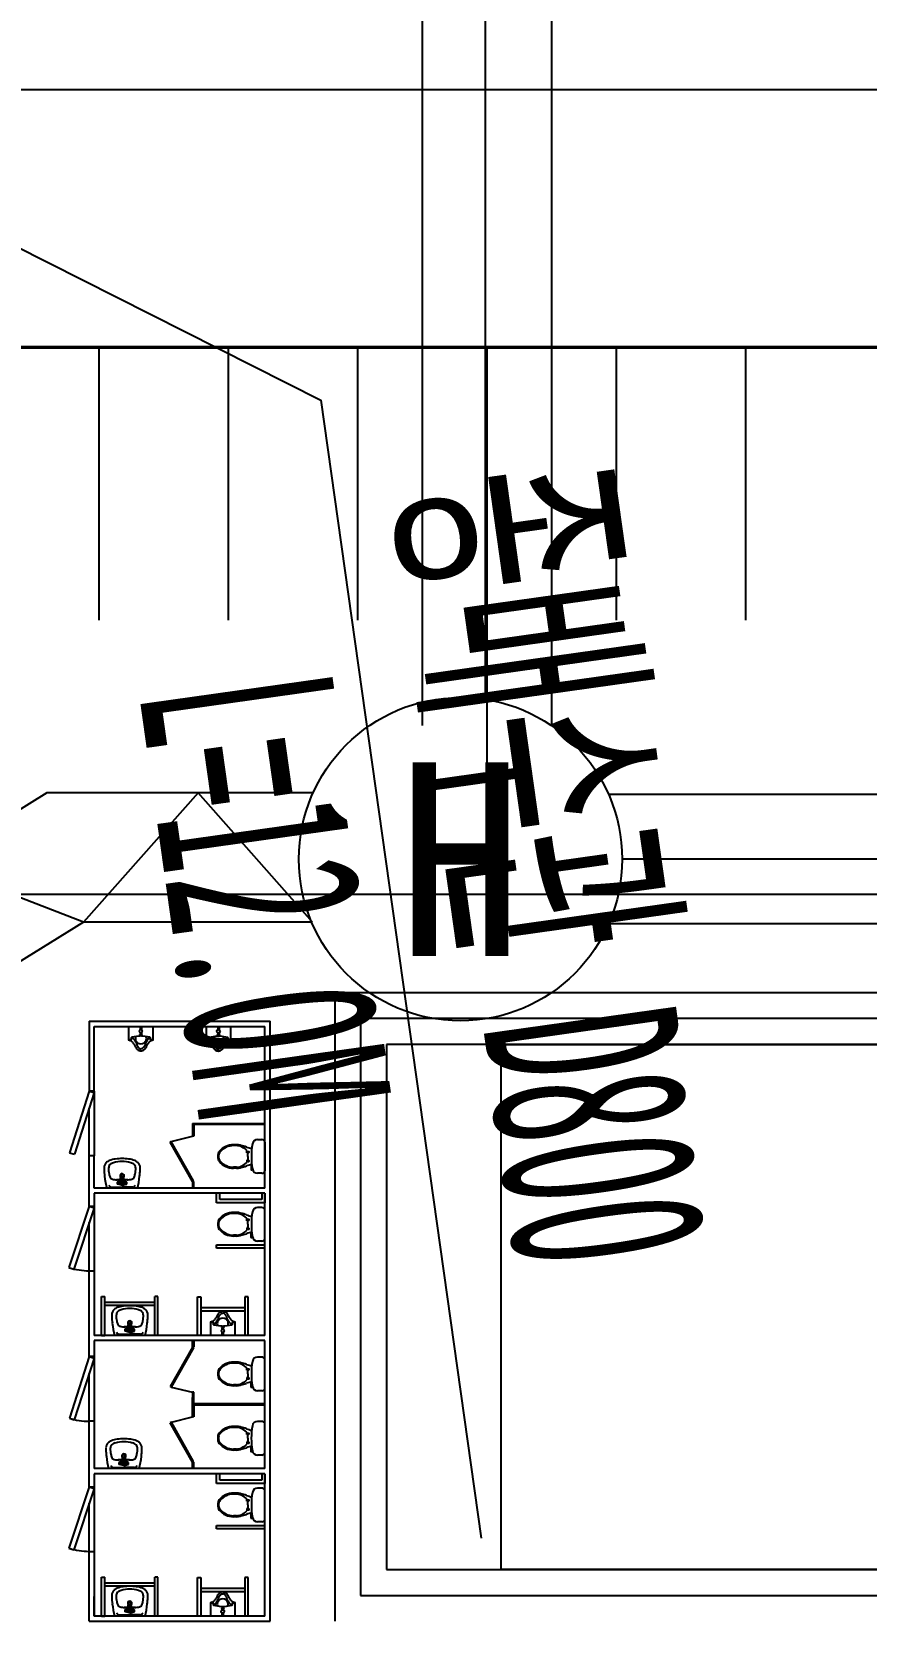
# Model space of a CAD drawing. Extents: x -8229 to 17635, y -14242 to -4883.
# Drawn here: x -7688 to -7258, y -6209 to -5390 of the extents above; entities that cross this region are included whole.
import ezdxf
from ezdxf.enums import TextEntityAlignment as Align

# ---------------------------------------------------------------- set-up
doc = ezdxf.new("R2010")
doc.units = 0
doc.header["$LTSCALE"] = 100
doc.header["$MEASUREMENT"] = 0
for name, color, linetype in [('TI-BASE', 253, 'CONTINUOUS'), ('TT-BASE', 253, 'CONTINUOUS'), ('TT-MANH', 4, 'CONTINUOUS'), ('TZ-CABL', 4, 'CONTINUOUS')]:
    doc.layers.add(name, color=color, linetype=linetype)
doc.styles.get("Standard").update_dxf_attribs({"font": 'GulimChe.ttf'})
doc.linetypes.add('ZIGZAG', pattern='A,0.0001,-0.2,[131,ltypeshp.shx,S=0.2,R=0,X=-0.2,Y=0],-0.4,[131,ltypeshp.shx,S=0.2,R=180,X=0.2,Y=0],-0.2', length=0.8001)

# ---------------------------------------------------------------- blocks, each defined once
blk = doc.blocks.new('맨홀')
at = {"layer": 'TT-MANH'}
blk.add_circle((202880.638, 234010.238), 2.5, dxfattribs=at)
at = {"layer": 'TT-MANH', "extrusion": (5.48271e-08, 3.84622e-07, 1)}
blk.add_text('H', height=3, rotation=0, dxfattribs=at).set_placement((202880.638, 234010.238, 0.101), align=Align.MIDDLE)

msp = doc.modelspace()

# ---------------------------------------------------------------- linework, layer by layer
at = {"layer": 'TI-BASE'}
for p, q in [((-7531.94, -5885.02), (-7531.95, -6209.02)), ((-7260.6, -5885.03), (-7531.94, -5885.02)), ((-6531.94, -5885.06), (-7531.94, -5885.02)), ((-7658.6, -5899.69), (-7658.61, -5935.69)), ((-7658.6, -5899.69), (-7565.27, -5899.69)), ((-7565.28, -6209.02), (-7565.27, -5899.69)), ((-7565.28, -6209.02), (-7565.27, -5899.69)), ((-7518.6, -5898.36), (-7518.62, -6195.69)), ((-6545.27, -5898.4), (-7518.6, -5898.36)), ((-7655.94, -5935.69), (-7655.94, -5902.35)), ((-7655.94, -5902.35), (-7567.94, -5902.36)), ((-7632.6, -5902.66), (-7632.6, -5902.33)), ((-7631.26, -5902.66), (-7632.6, -5902.66)), ((-7632.6, -5906.33), (-7632.6, -5906.49)), ((-7631.26, -5906.33), (-7632.6, -5906.33)), ((-7632.6, -5906.49), (-7631.26, -5906.49)), ((-7632.26, -5902.33), (-7632.26, -5904.06)), ((-7632.26, -5905.59), (-7632.26, -5906.33)), ((-7631.6, -5902.33), (-7631.6, -5904.06)), ((-7631.6, -5905.59), (-7631.6, -5906.33)), ((-7631.26, -5902.33), (-7631.26, -5902.66)), ((-7631.26, -5906.49), (-7631.26, -5906.33)), ((-7592.61, -5902.72), (-7592.61, -5902.38)), ((-7591.28, -5902.72), (-7592.61, -5902.72)), ((-7592.61, -5906.38), (-7592.61, -5906.55)), ((-7591.28, -5906.38), (-7592.61, -5906.38)), ((-7592.61, -5906.55), (-7591.28, -5906.55)), ((-7592.28, -5902.38), (-7592.28, -5904.12)), ((-7592.28, -5905.65), (-7592.28, -5906.38)), ((-7591.61, -5902.38), (-7591.61, -5904.12)), ((-7591.61, -5905.65), (-7591.61, -5906.38)), ((-7591.28, -5902.38), (-7591.28, -5902.72)), ((-7591.28, -5906.55), (-7591.28, -5906.38)), ((-7567.94, -5985.69), (-7567.94, -5902.36)), ((-7505.27, -5911.69), (-7505.28, -6182.36)), ((-6558.61, -5911.73), (-7505.27, -5911.69)), ((-7658.61, -5935.69), (-7668.64, -5967.47)), ((-7656.06, -5936.49), (-7666.09, -5968.28)), ((-7655.94, -5935.69), (-7658.61, -5935.69)), ((-7658.61, -5935.69), (-7656.06, -5936.49)), ((-7655.94, -5935.69), (-7655.94, -5969.02)), ((-7658.61, -5969.02), (-7658.61, -5944.55)), ((-7605.27, -5952.35), (-7567.94, -5952.36)), ((-7605.27, -5952.35), (-7605.27, -5959.02)), ((-7604.61, -5959.02), (-7604.61, -5953.02)), ((-7567.94, -5953.02), (-7604.61, -5953.02)), ((-7604.61, -5953.02), (-7604.61, -5959.02)), ((-7567.94, -5953.02), (-7567.94, -5952.36)), ((-7616.32, -5961.79), (-7616.9, -5962.12)), ((-7616.9, -5962.12), (-7616.32, -5961.79)), ((-7605.27, -5982.35), (-7616.9, -5962.12)), ((-7616.32, -5961.79), (-7605.27, -5959.02)), ((-7604.7, -5982.02), (-7616.32, -5961.79)), ((-7604.61, -5959.02), (-7605.27, -5959.02)), ((-7582.53, -5963.35), (-7584.16, -5963.35)), ((-7582.53, -5963.85), (-7584.16, -5963.85)), ((-7569.59, -5960.77), (-7571.76, -5960.77)), ((-7567.92, -5976.43), (-7567.92, -5962.43)), ((-7668.64, -5967.47), (-7666.09, -5968.28)), ((-7655.94, -5969.02), (-7658.61, -5969.02)), ((-7658.61, -5995.02), (-7658.61, -5969.02)), ((-7655.94, -5985.69), (-7655.94, -5969.02)), ((-7577.26, -5967.6), (-7577.26, -5966.35)), ((-7576.98, -5967.6), (-7577.26, -5967.6)), ((-7577.26, -5971.27), (-7577.26, -5972.51)), ((-7576.98, -5971.27), (-7577.26, -5971.27)), ((-7576.94, -5966.87), (-7576.23, -5966.87)), ((-7576.94, -5967.33), (-7576.23, -5967.33)), ((-7576.94, -5971.53), (-7576.23, -5971.53)), ((-7576.94, -5972), (-7576.23, -5972)), ((-7576.71, -5969.43), (-7576.71, -5967.86)), ((-7576.71, -5969.43), (-7576.71, -5971)), ((-7642.53, -5981.42), (-7644.47, -5981.42)), ((-7643.96, -5982.64), (-7642.58, -5981.65)), ((-7642.78, -5982.76), (-7642.2, -5979.62)), ((-7641.84, -5979.91), (-7641.84, -5982.5)), ((-7641.58, -5979.91), (-7641.84, -5979.91)), ((-7641.58, -5979.91), (-7641.32, -5979.91)), ((-7641.32, -5979.91), (-7641.32, -5982.5)), ((-7640.38, -5982.76), (-7640.96, -5979.62)), ((-7638.69, -5981.42), (-7640.63, -5981.42)), ((-7639.21, -5982.64), (-7640.58, -5981.65)), ((-7582.53, -5975.01), (-7584.16, -5975.01)), ((-7582.53, -5975.51), (-7584.16, -5975.51)), ((-7575.13, -5974.46), (-7575.13, -5976.23)), ((-7575.13, -5975.43), (-7574.46, -5975.43)), ((-7574.61, -5974.4), (-7575.06, -5974.4)), ((-7575.06, -5976.3), (-7574.79, -5976.3)), ((-7574.72, -5976.23), (-7574.72, -5975.43)), ((-7569.59, -5978.1), (-7571.76, -5978.1)), ((-7567.94, -5985.69), (-7655.94, -5985.69)), ((-7567.94, -5988.36), (-7655.94, -5988.35)), ((-7655.94, -5988.35), (-7655.94, -5995.02)), ((-7647.12, -5985.22), (-7641.58, -5985.22)), ((-7643.96, -5983.74), (-7643.96, -5982.64)), ((-7641.58, -5984.29), (-7643.96, -5983.74)), ((-7643.67, -5983.63), (-7643.67, -5982.43)), ((-7641.58, -5984.03), (-7643.67, -5983.63)), ((-7641.24, -5983.67), (-7641.98, -5983.67)), ((-7641.98, -5983.67), (-7641.98, -5983.96)), ((-7641.58, -5984.03), (-7639.5, -5983.63)), ((-7641.58, -5984.29), (-7639.21, -5983.74)), ((-7636.05, -5985.22), (-7641.58, -5985.22)), ((-7641.24, -5983.97), (-7641.24, -5983.67)), ((-7639.5, -5983.63), (-7639.5, -5982.43)), ((-7639.21, -5983.74), (-7639.21, -5982.64)), ((-7604.7, -5982.02), (-7605.27, -5982.35)), ((-7605.27, -5982.35), (-7605.27, -5985.69)), ((-7604.61, -5982.35), (-7605.27, -5982.35)), ((-7604.61, -5985.69), (-7604.61, -5982.35)), ((-7604.61, -5985.69), (-7604.61, -5982.35)), ((-7592.94, -5993.35), (-7592.94, -5988.36)), ((-7591.28, -5991.69), (-7591.27, -5988.36)), ((-7569.61, -5988.36), (-7569.61, -5991.69)), ((-7567.94, -5988.36), (-7567.94, -5993.36)), ((-7567.94, -6061.69), (-7567.94, -5988.36)), ((-7658.61, -5995.02), (-7669.08, -6026.67)), ((-7656.08, -5995.86), (-7666.54, -6027.5)), ((-7658.61, -5995.02), (-7655.94, -5995.02)), ((-7658.61, -5995.02), (-7656.08, -5995.86)), ((-7655.94, -5995.02), (-7655.94, -6028.35)), ((-7567.94, -5993.36), (-7592.94, -5993.35)), ((-7569.61, -5991.69), (-7591.28, -5991.69)), ((-7569.6, -5995.72), (-7571.78, -5995.72)), ((-7567.94, -6011.39), (-7567.94, -5997.39)), ((-7658.61, -6028.35), (-7658.61, -6003.51)), ((-7582.54, -5998.3), (-7584.17, -5998.3)), ((-7582.54, -5998.8), (-7584.17, -5998.8)), ((-7577.28, -6002.55), (-7577.28, -6001.31)), ((-7576.99, -6002.55), (-7577.28, -6002.55)), ((-7577.28, -6006.22), (-7577.28, -6007.47)), ((-7576.99, -6006.22), (-7577.28, -6006.22)), ((-7576.95, -6001.82), (-7576.25, -6001.82)), ((-7576.95, -6002.29), (-7576.25, -6002.29)), ((-7576.73, -6004.39), (-7576.73, -6002.82)), ((-7576.73, -6004.39), (-7576.73, -6005.96)), ((-7582.54, -6009.97), (-7584.18, -6009.97)), ((-7582.54, -6010.47), (-7584.18, -6010.47)), ((-7576.96, -6006.49), (-7576.25, -6006.49)), ((-7576.96, -6006.95), (-7576.25, -6006.95)), ((-7575.15, -6009.42), (-7575.15, -6011.19)), ((-7575.15, -6010.39), (-7574.48, -6010.39)), ((-7574.62, -6009.35), (-7575.08, -6009.35)), ((-7575.08, -6011.25), (-7574.8, -6011.25)), ((-7574.74, -6011.19), (-7574.74, -6010.39)), ((-7569.6, -6013.05), (-7571.78, -6013.05)), ((-7592.94, -6016.73), (-7592.94, -6015.06)), ((-7592.94, -6015.06), (-7567.94, -6015.06)), ((-7567.94, -6016.73), (-7592.94, -6016.73)), ((-7669.08, -6026.67), (-7666.54, -6027.5)), ((-7658.61, -6072.6), (-7658.61, -6028.35)), ((-7658.61, -6028.35), (-7655.94, -6028.35)), ((-7655.94, -6028.35), (-7655.94, -6061.69)), ((-7652.16, -6061.69), (-7652.16, -6041.69)), ((-7652.16, -6041.69), (-7650.49, -6041.69)), ((-7650.49, -6061.69), (-7650.49, -6041.69)), ((-7650.49, -6044.5), (-7624.76, -6044.5)), ((-7650.49, -6046.16), (-7624.76, -6046.16)), ((-7624.76, -6061.69), (-7624.76, -6041.69)), ((-7623.09, -6041.69), (-7624.76, -6041.69)), ((-7623.09, -6061.69), (-7623.09, -6041.69)), ((-7602.67, -6061.83), (-7602.67, -6041.83)), ((-7602.67, -6041.83), (-7601, -6041.83)), ((-7601, -6041.83), (-7601, -6061.86)), ((-7576.67, -6041.83), (-7578.34, -6041.83)), ((-7578.34, -6041.83), (-7578.34, -6061.83)), ((-7576.67, -6061.83), (-7576.67, -6041.83)), ((-7638.82, -6058.58), (-7638.24, -6055.43)), ((-7636.42, -6058.57), (-7637, -6055.43)), ((-7578.34, -6047.52), (-7601, -6047.52)), ((-7578.34, -6049.19), (-7601, -6049.19)), ((-7567.94, -6061.69), (-7655.94, -6061.69)), ((-7652.16, -6061.69), (-7650.49, -6061.69)), ((-7643.16, -6061.03), (-7637.62, -6061.03)), ((-7638.57, -6057.23), (-7640.51, -6057.23)), ((-7640, -6058.45), (-7638.62, -6057.46)), ((-7640, -6059.55), (-7640, -6058.45)), ((-7637.62, -6060.1), (-7640, -6059.55)), ((-7639.71, -6059.44), (-7639.71, -6058.24)), ((-7637.62, -6059.85), (-7639.71, -6059.44)), ((-7637.28, -6059.48), (-7638.02, -6059.48)), ((-7638.02, -6059.48), (-7638.02, -6059.78)), ((-7637.88, -6055.73), (-7637.88, -6058.31)), ((-7637.62, -6055.73), (-7637.88, -6055.73)), ((-7637.62, -6055.73), (-7637.36, -6055.73)), ((-7637.62, -6059.85), (-7635.54, -6059.44)), ((-7637.62, -6060.1), (-7635.25, -6059.55)), ((-7632.09, -6061.03), (-7637.62, -6061.03)), ((-7637.36, -6055.73), (-7637.36, -6058.31)), ((-7637.28, -6059.78), (-7637.28, -6059.48)), ((-7634.73, -6057.23), (-7636.67, -6057.23)), ((-7635.25, -6058.45), (-7636.62, -6057.46)), ((-7635.54, -6059.44), (-7635.54, -6058.24)), ((-7635.25, -6059.55), (-7635.25, -6058.45)), ((-7623.09, -6061.69), (-7624.76, -6061.69)), ((-7590.34, -6057.66), (-7590.34, -6057.83)), ((-7589, -6057.66), (-7590.34, -6057.66)), ((-7590.34, -6057.83), (-7589, -6057.83)), ((-7590.34, -6061.49), (-7589, -6061.49)), ((-7590.34, -6061.83), (-7590.34, -6061.49)), ((-7590, -6058.56), (-7590, -6057.83)), ((-7590, -6061.83), (-7590, -6060.09)), ((-7589.34, -6058.56), (-7589.34, -6057.83)), ((-7589.34, -6061.83), (-7589.34, -6060.09)), ((-7589, -6057.83), (-7589, -6057.66)), ((-7589, -6061.49), (-7589, -6061.83)), ((-7567.94, -6064.36), (-7655.94, -6064.35)), ((-7655.94, -6064.35), (-7655.94, -6072.6)), ((-7605.28, -6067.69), (-7616.81, -6087.97)), ((-7604.7, -6068.02), (-7616.23, -6088.3)), ((-7605.28, -6067.02), (-7605.28, -6064.35)), ((-7605.28, -6067.69), (-7605.28, -6067.02)), ((-7604.61, -6067.69), (-7605.28, -6067.69)), ((-7604.7, -6068.02), (-7605.28, -6067.69)), ((-7604.61, -6064.35), (-7604.61, -6067.02)), ((-7604.61, -6067.02), (-7604.61, -6067.69)), ((-7567.95, -6130.36), (-7567.94, -6064.36)), ((-7658.61, -6072.6), (-7668.78, -6104.35)), ((-7656.07, -6073.42), (-7666.24, -6105.16)), ((-7655.94, -6072.6), (-7658.61, -6072.6)), ((-7658.61, -6072.6), (-7656.07, -6073.42)), ((-7655.94, -6072.6), (-7655.95, -6105.94)), ((-7582.55, -6075.42), (-7584.18, -6075.42)), ((-7582.55, -6075.92), (-7584.18, -6075.92)), ((-7577.28, -6079.67), (-7577.28, -6078.43)), ((-7577, -6079.67), (-7577.28, -6079.67)), ((-7576.96, -6078.94), (-7576.25, -6078.94)), ((-7576.96, -6079.41), (-7576.25, -6079.41)), ((-7576.73, -6081.51), (-7576.73, -6079.94)), ((-7569.61, -6072.84), (-7571.78, -6072.84)), ((-7567.94, -6088.51), (-7567.94, -6074.51)), ((-7658.61, -6105.94), (-7658.61, -6081.35)), ((-7616.81, -6087.97), (-7616.23, -6088.3)), ((-7616.23, -6088.3), (-7605.28, -6091.02)), ((-7582.55, -6087.09), (-7584.18, -6087.09)), ((-7582.55, -6087.59), (-7584.18, -6087.59)), ((-7577.28, -6083.34), (-7577.28, -6084.59)), ((-7577, -6083.34), (-7577.28, -6083.34)), ((-7576.96, -6083.61), (-7576.25, -6083.61)), ((-7576.96, -6084.07), (-7576.25, -6084.07)), ((-7576.73, -6081.51), (-7576.73, -6083.08)), ((-7575.15, -6086.54), (-7575.15, -6088.3)), ((-7575.15, -6087.51), (-7574.49, -6087.51)), ((-7574.63, -6086.47), (-7575.08, -6086.47)), ((-7575.08, -6088.37), (-7574.81, -6088.37)), ((-7574.74, -6088.3), (-7574.74, -6087.51)), ((-7604.61, -6091.02), (-7605.28, -6091.02)), ((-7605.28, -6091.02), (-7605.28, -6093.69)), ((-7605.28, -6103.69), (-7605.28, -6093.69)), ((-7604.61, -6093.69), (-7604.61, -6091.02)), ((-7604.61, -6103.69), (-7604.61, -6093.69)), ((-7604.61, -6097.02), (-7604.61, -6093.69)), ((-7569.61, -6090.17), (-7571.79, -6090.17)), ((-7668.78, -6104.35), (-7666.24, -6105.16)), ((-7616.2, -6106.39), (-7605.28, -6103.69)), ((-7567.95, -6097.02), (-7605.28, -6097.02)), ((-7567.95, -6097.69), (-7605.28, -6097.69)), ((-7604.61, -6103.69), (-7605.28, -6103.69)), ((-7604.61, -6097.69), (-7604.61, -6103.69)), ((-7655.95, -6105.94), (-7658.61, -6105.94)), ((-7658.61, -6139.69), (-7658.61, -6105.94)), ((-7655.95, -6105.94), (-7655.95, -6130.35)), ((-7616.2, -6106.39), (-7616.78, -6106.72)), ((-7605.28, -6127.02), (-7616.78, -6106.72)), ((-7604.7, -6126.69), (-7616.2, -6106.39)), ((-7582.56, -6108.59), (-7584.2, -6108.59)), ((-7582.56, -6109.09), (-7584.2, -6109.09)), ((-7577.3, -6112.84), (-7577.3, -6111.6)), ((-7577.02, -6112.84), (-7577.3, -6112.84)), ((-7576.98, -6112.11), (-7576.27, -6112.11)), ((-7576.98, -6112.57), (-7576.27, -6112.57)), ((-7569.63, -6106.01), (-7571.8, -6106.01)), ((-7567.96, -6121.67), (-7567.96, -6107.67)), ((-7582.57, -6120.26), (-7584.2, -6120.26)), ((-7582.57, -6120.76), (-7584.2, -6120.76)), ((-7577.3, -6116.51), (-7577.3, -6117.75)), ((-7577.02, -6116.51), (-7577.3, -6116.51)), ((-7576.98, -6116.77), (-7576.27, -6116.77)), ((-7576.98, -6117.24), (-7576.27, -6117.24)), ((-7576.75, -6114.67), (-7576.75, -6113.11)), ((-7576.75, -6114.67), (-7576.75, -6116.24)), ((-7575.17, -6119.71), (-7575.17, -6121.47)), ((-7575.17, -6120.67), (-7574.5, -6120.67)), ((-7574.65, -6119.64), (-7575.1, -6119.64)), ((-7574.76, -6121.47), (-7574.76, -6120.67)), ((-7641.62, -6125.9), (-7643.56, -6125.9)), ((-7643.05, -6127.12), (-7641.67, -6126.13)), ((-7643.05, -6128.22), (-7643.05, -6127.12)), ((-7640.68, -6128.77), (-7643.05, -6128.22)), ((-7642.76, -6128.11), (-7642.76, -6126.91)), ((-7640.68, -6128.51), (-7642.76, -6128.11)), ((-7641.87, -6127.24), (-7641.29, -6124.1)), ((-7640.33, -6128.15), (-7641.07, -6128.15)), ((-7641.07, -6128.15), (-7641.07, -6128.44)), ((-7640.94, -6124.39), (-7640.94, -6126.98)), ((-7640.68, -6124.39), (-7640.94, -6124.39)), ((-7640.68, -6124.39), (-7640.41, -6124.39)), ((-7640.68, -6128.51), (-7638.59, -6128.11)), ((-7640.68, -6128.77), (-7638.3, -6128.22)), ((-7640.41, -6124.39), (-7640.41, -6126.98)), ((-7640.33, -6128.45), (-7640.33, -6128.15)), ((-7639.47, -6127.24), (-7640.06, -6124.1)), ((-7637.79, -6125.9), (-7639.72, -6125.9)), ((-7638.3, -6127.12), (-7639.68, -6126.13)), ((-7638.59, -6128.11), (-7638.59, -6126.91)), ((-7638.3, -6128.22), (-7638.3, -6127.12)), ((-7604.7, -6126.69), (-7605.28, -6127.02)), ((-7605.28, -6130.35), (-7605.28, -6127.02)), ((-7604.61, -6127.02), (-7605.28, -6127.02)), ((-7604.61, -6130.35), (-7604.61, -6127.02)), ((-7604.61, -6130.35), (-7604.61, -6127.02)), ((-7575.1, -6121.54), (-7574.83, -6121.54)), ((-7569.63, -6123.34), (-7571.8, -6123.34)), ((-7567.95, -6130.36), (-7655.95, -6130.35)), ((-7567.95, -6133.02), (-7655.95, -6133.02)), ((-7655.95, -6133.02), (-7655.95, -6139.69)), ((-7646.21, -6129.7), (-7640.68, -6129.7)), ((-7635.14, -6129.7), (-7640.68, -6129.7)), ((-7567.95, -6130.36), (-7604.61, -6130.35)), ((-7592.95, -6138.02), (-7592.95, -6133.02)), ((-7591.28, -6136.36), (-7591.28, -6133.02)), ((-7569.61, -6136.36), (-7591.28, -6136.36)), ((-7569.61, -6133.02), (-7569.61, -6136.36)), ((-7567.95, -6206.36), (-7567.95, -6133.02)), ((-7567.95, -6133.02), (-7567.95, -6138.02)), ((-7658.61, -6139.69), (-7669.08, -6171.33)), ((-7656.08, -6140.52), (-7666.55, -6172.17)), ((-7658.61, -6139.69), (-7655.95, -6139.69)), ((-7658.61, -6139.69), (-7656.08, -6140.52)), ((-7655.95, -6139.69), (-7655.95, -6173.02)), ((-7567.95, -6138.02), (-7592.95, -6138.02)), ((-7582.55, -6142.97), (-7584.18, -6142.97)), ((-7582.55, -6143.47), (-7584.18, -6143.47)), ((-7569.61, -6140.39), (-7571.78, -6140.39)), ((-7567.94, -6156.05), (-7567.94, -6142.05)), ((-7658.62, -6173.02), (-7658.61, -6148.18)), ((-7577.28, -6147.22), (-7577.28, -6145.98)), ((-7577, -6147.22), (-7577.28, -6147.22)), ((-7577.28, -6150.89), (-7577.28, -6152.13)), ((-7577, -6150.89), (-7577.28, -6150.89)), ((-7576.96, -6146.49), (-7576.25, -6146.49)), ((-7576.96, -6146.95), (-7576.25, -6146.95)), ((-7576.96, -6151.16), (-7576.25, -6151.16)), ((-7576.96, -6151.62), (-7576.25, -6151.62)), ((-7576.73, -6149.05), (-7576.73, -6147.49)), ((-7576.73, -6149.05), (-7576.73, -6150.62)), ((-7592.95, -6161.4), (-7592.95, -6159.73)), ((-7592.95, -6159.73), (-7567.95, -6159.73)), ((-7567.95, -6161.4), (-7592.95, -6161.4)), ((-7582.55, -6154.64), (-7584.18, -6154.64)), ((-7582.55, -6155.14), (-7584.18, -6155.14)), ((-7575.15, -6154.09), (-7575.15, -6155.85)), ((-7575.15, -6155.05), (-7574.48, -6155.05)), ((-7574.63, -6154.02), (-7575.08, -6154.02)), ((-7575.08, -6155.92), (-7574.81, -6155.92)), ((-7574.74, -6155.85), (-7574.74, -6155.05)), ((-7569.61, -6157.72), (-7571.78, -6157.72)), ((-7669.08, -6171.33), (-7666.55, -6172.17)), ((-7658.62, -6209.02), (-7658.62, -6173.02)), ((-7658.62, -6173.02), (-7655.95, -6173.02)), ((-7655.95, -6173.02), (-7655.95, -6206.35)), ((-7652.16, -6206.35), (-7652.16, -6186.35)), ((-7652.16, -6186.35), (-7650.49, -6186.35)), ((-7650.49, -6206.35), (-7650.49, -6186.35)), ((-7624.76, -6206.35), (-7624.76, -6186.35)), ((-7623.09, -6186.35), (-7624.76, -6186.35)), ((-7623.09, -6206.35), (-7623.09, -6186.35)), ((-7602.68, -6206.49), (-7602.68, -6186.49)), ((-7602.68, -6186.49), (-7601.01, -6186.49)), ((-7601.01, -6186.49), (-7601.01, -6206.53)), ((-7576.68, -6186.49), (-7578.34, -6186.49)), ((-7578.34, -6186.49), (-7578.34, -6206.49)), ((-7576.68, -6206.49), (-7576.68, -6186.49)), ((-7505.28, -6182.36), (-6558.62, -6182.39)), ((-7650.49, -6189.16), (-7624.76, -6189.16)), ((-7650.49, -6190.83), (-7624.76, -6190.83)), ((-7578.34, -6192.19), (-7601.01, -6192.19)), ((-7578.34, -6193.86), (-7601.01, -6193.85)), ((-7655.95, -6206.35), (-7655.95, -6196.35)), ((-7638.58, -6201.9), (-7640.52, -6201.9)), ((-7640, -6203.12), (-7638.63, -6202.13)), ((-7639.71, -6204.11), (-7639.71, -6202.91)), ((-7638.82, -6203.24), (-7638.25, -6200.1)), ((-7637.89, -6200.39), (-7637.89, -6202.98)), ((-7637.63, -6200.39), (-7637.89, -6200.39)), ((-7637.63, -6200.39), (-7637.37, -6200.39)), ((-7637.37, -6200.39), (-7637.37, -6202.98)), ((-7636.42, -6203.24), (-7637.01, -6200.1)), ((-7634.74, -6201.9), (-7636.67, -6201.9)), ((-7635.25, -6203.12), (-7636.63, -6202.13)), ((-7635.54, -6204.11), (-7635.54, -6202.91)), ((-7590.34, -6202.33), (-7590.34, -6202.49)), ((-7589.01, -6202.33), (-7590.34, -6202.33)), ((-7590.34, -6202.49), (-7589.01, -6202.49)), ((-7590.01, -6203.23), (-7590.01, -6202.49)), ((-7589.34, -6203.23), (-7589.34, -6202.49)), ((-7589.01, -6202.49), (-7589.01, -6202.33)), ((-7518.62, -6195.69), (-6545.28, -6195.73)), ((-7658.62, -6209.02), (-7565.28, -6209.02)), ((-7567.95, -6206.36), (-7655.95, -6206.35)), ((-7652.16, -6206.35), (-7650.49, -6206.35)), ((-7648.13, -6209.02), (-7565.28, -6209.02)), ((-7643.16, -6205.7), (-7637.63, -6205.7)), ((-7640, -6204.22), (-7640, -6203.12)), ((-7637.63, -6204.77), (-7640, -6204.22)), ((-7637.63, -6204.51), (-7639.71, -6204.11)), ((-7637.29, -6204.15), (-7638.02, -6204.15)), ((-7638.02, -6204.15), (-7638.02, -6204.44)), ((-7637.63, -6204.51), (-7635.54, -6204.11)), ((-7637.63, -6204.77), (-7635.25, -6204.22)), ((-7632.09, -6205.7), (-7637.63, -6205.7)), ((-7637.29, -6204.45), (-7637.29, -6204.15)), ((-7635.25, -6204.22), (-7635.25, -6203.12)), ((-7623.09, -6206.35), (-7624.76, -6206.35)), ((-7601.01, -6206.35), (-7602.68, -6206.35)), ((-7590.34, -6206.16), (-7589.01, -6206.16)), ((-7590.34, -6206.49), (-7590.34, -6206.16)), ((-7590.01, -6206.49), (-7590.01, -6204.76)), ((-7589.34, -6206.49), (-7589.34, -6204.76)), ((-7589.01, -6206.16), (-7589.01, -6206.49))]:
    msp.add_line(p, q, dxfattribs=at)
at = {"layer": 'TI-BASE', "flags": 128}
msp.add_lwpolyline([(-8083.25, -5304.76), (-7539.05, -5579.58), (-7456.53, -6166.24)], dxfattribs=at)
for points in [[(-7638.26, -5902.33), (-7638.26, -5909.33), (-7637.43, -5909.66, -0.015962), (-7636.43, -5910.33, -0.046411), (-7635.43, -5911.66, -0.0259), (-7634.76, -5912.99, 0.027117), (-7633.93, -5914.16, 0.071022), (-7632.76, -5914.83, 0.04853), (-7631.93, -5914.99, 0.04853), (-7631.1, -5914.83, 0.071022), (-7629.93, -5914.16, 0.027117), (-7629.1, -5912.99, -0.0259), (-7628.43, -5911.66, -0.046411), (-7627.43, -5910.33, -0.015962), (-7626.43, -5909.66), (-7625.6, -5909.33), (-7625.6, -5902.33)], [(-7625.6, -5909.33), (-7626.93, -5909.33), (-7626.93, -5908.33, 0.198912), (-7626.99, -5908.18, 0.089166), (-7627.26, -5907.99), (-7630.87, -5907.4, 0.080898), (-7632.98, -5907.4), (-7636.6, -5907.99, 0.22682), (-7636.87, -5908.18, 0.062315), (-7636.93, -5908.33), (-7636.93, -5909.33), (-7638.26, -5909.33)], [(-7636.6, -5907.99, -0.028114), (-7635.79, -5908.72, -0.053656), (-7635.43, -5909.16, -0.00764), (-7634.67, -5910.38, -0.021456), (-7634.43, -5910.83, -0.020394), (-7634.06, -5911.66, 0.025325), (-7633.76, -5912.33, 0.016526), (-7633.56, -5912.68, 0.011962), (-7633.26, -5913.16, 0.049323), (-7633.02, -5913.45, 0.033116), (-7632.6, -5913.83, 0.102356), (-7632.37, -5913.93, 0.056761), (-7631.93, -5913.99)], [(-7627.26, -5907.99, 0.028114), (-7628.07, -5908.72, 0.053656), (-7628.43, -5909.16, 0.00764), (-7629.19, -5910.38, 0.021456), (-7629.43, -5910.83, 0.020394), (-7629.79, -5911.66, -0.025325), (-7630.1, -5912.33, -0.016526), (-7630.29, -5912.68, -0.011962), (-7630.6, -5913.16, -0.049323), (-7630.84, -5913.45, -0.033116), (-7631.26, -5913.83, -0.102356), (-7631.49, -5913.93, -0.056761), (-7631.93, -5913.99)], [(-7598.28, -5902.38), (-7598.28, -5909.38), (-7597.45, -5909.72, -0.015962), (-7596.45, -5910.38, -0.046411), (-7595.45, -5911.72, -0.0259), (-7594.78, -5913.05, 0.027117), (-7593.95, -5914.22, 0.071022), (-7592.78, -5914.88, 0.04853), (-7591.95, -5915.05, 0.04853), (-7591.11, -5914.88, 0.071022), (-7589.95, -5914.22, 0.027117), (-7589.11, -5913.05, -0.0259), (-7588.45, -5911.72, -0.046411), (-7587.45, -5910.38, -0.015962), (-7586.45, -5909.72), (-7585.61, -5909.38), (-7585.61, -5902.38)], [(-7585.61, -5909.38), (-7586.95, -5909.38), (-7586.95, -5908.38, 0.198912), (-7587.01, -5908.24, 0.089166), (-7587.28, -5908.05), (-7590.89, -5907.46, 0.080898), (-7593, -5907.46), (-7596.61, -5908.05, 0.22682), (-7596.89, -5908.24, 0.062315), (-7596.95, -5908.38), (-7596.95, -5909.38), (-7598.28, -5909.38)], [(-7596.61, -5908.05, -0.028114), (-7595.8, -5908.77, -0.053656), (-7595.45, -5909.22, -0.00764), (-7594.69, -5910.43, -0.021456), (-7594.45, -5910.88, -0.020394), (-7594.08, -5911.72, 0.025325), (-7593.78, -5912.38, 0.016526), (-7593.58, -5912.74, 0.011962), (-7593.28, -5913.22, 0.049323), (-7593.04, -5913.51, 0.033116), (-7592.61, -5913.88, 0.102356), (-7592.39, -5913.99, 0.056761), (-7591.95, -5914.05)], [(-7587.28, -5908.05, 0.028114), (-7588.09, -5908.77, 0.053656), (-7588.45, -5909.22, 0.00764), (-7589.2, -5910.44, 0.021456), (-7589.45, -5910.88, 0.020394), (-7589.81, -5911.72, -0.025325), (-7590.11, -5912.38, -0.016526), (-7590.31, -5912.74, -0.011962), (-7590.61, -5913.22, -0.049323), (-7590.85, -5913.51, -0.033116), (-7591.28, -5913.88, -0.102356), (-7591.5, -5913.99, -0.056761), (-7591.95, -5914.05)], [(-7583.34, -6061.83), (-7583.34, -6054.83), (-7584.17, -6054.49, -0.015962), (-7585.17, -6053.83, -0.046411), (-7586.17, -6052.49, -0.0259), (-7586.84, -6051.16, 0.027117), (-7587.67, -6049.99, 0.071022), (-7588.84, -6049.33, 0.04853), (-7589.67, -6049.16, 0.04853), (-7590.5, -6049.33, 0.071022), (-7591.67, -6049.99, 0.027117), (-7592.5, -6051.16, -0.0259), (-7593.17, -6052.49, -0.046411), (-7594.17, -6053.83, -0.015962), (-7595.17, -6054.49), (-7596, -6054.83), (-7596, -6061.83)], [(-7596, -6054.83), (-7594.67, -6054.83), (-7594.67, -6055.83, 0.198912), (-7594.61, -6055.97, 0.089166), (-7594.34, -6056.16), (-7590.73, -6056.75, 0.080898), (-7588.62, -6056.75), (-7585, -6056.16, 0.22682), (-7584.73, -6055.97, 0.062315), (-7584.67, -6055.83), (-7584.67, -6054.83), (-7583.34, -6054.83)], [(-7594.34, -6056.16, 0.028114), (-7593.53, -6055.44, 0.053656), (-7593.17, -6054.99, 0.00764), (-7592.41, -6053.78, 0.021456), (-7592.17, -6053.33, 0.020394), (-7591.81, -6052.5, -0.025325), (-7591.5, -6051.83, -0.016526), (-7591.31, -6051.47, -0.011962), (-7591, -6050.99, -0.049323), (-7590.76, -6050.7, -0.033116), (-7590.34, -6050.33, -0.102356), (-7590.11, -6050.22, -0.056761), (-7589.67, -6050.16)], [(-7585, -6056.16, -0.028114), (-7585.81, -6055.44, -0.053656), (-7586.17, -6054.99, -0.00764), (-7586.93, -6053.78, -0.021456), (-7587.17, -6053.33, -0.020394), (-7587.54, -6052.5, 0.025325), (-7587.84, -6051.83, 0.016526), (-7588.04, -6051.47, 0.011962), (-7588.34, -6050.99, 0.049323), (-7588.58, -6050.7, 0.033116), (-7589, -6050.33, 0.102356), (-7589.23, -6050.22, 0.056761), (-7589.67, -6050.16)], [(-7583.34, -6206.49), (-7583.34, -6199.49), (-7584.18, -6199.16, -0.015962), (-7585.18, -6198.49, -0.046411), (-7586.18, -6197.16, -0.0259), (-7586.84, -6195.83, 0.027117), (-7587.68, -6194.66, 0.071022), (-7588.84, -6193.99, 0.04853), (-7589.68, -6193.83, 0.04853), (-7590.51, -6193.99, 0.071022), (-7591.68, -6194.66, 0.027117), (-7592.51, -6195.83, -0.0259), (-7593.18, -6197.16, -0.046411), (-7594.18, -6198.49, -0.015962), (-7595.18, -6199.16), (-7596.01, -6199.49), (-7596.01, -6206.49)], [(-7594.34, -6200.83, 0.028114), (-7593.53, -6200.1, 0.053656), (-7593.18, -6199.66, 0.00764), (-7592.42, -6198.44, 0.021456), (-7592.18, -6197.99, 0.020394), (-7591.81, -6197.16, -0.025325), (-7591.51, -6196.49, -0.016526), (-7591.31, -6196.14, -0.011962), (-7591.01, -6195.66, -0.049323), (-7590.77, -6195.37, -0.033116), (-7590.34, -6194.99, -0.102356), (-7590.12, -6194.89, -0.056761), (-7589.68, -6194.83)], [(-7585.01, -6200.83, -0.028114), (-7585.82, -6200.1, -0.053656), (-7586.18, -6199.66, -0.00764), (-7586.93, -6198.44, -0.021456), (-7587.18, -6197.99, -0.020394), (-7587.54, -6197.16, 0.025325), (-7587.84, -6196.49, 0.016526), (-7588.04, -6196.14, 0.011962), (-7588.34, -6195.66, 0.049323), (-7588.58, -6195.37, 0.033116), (-7589.01, -6194.99, 0.102356), (-7589.23, -6194.89, 0.056761), (-7589.68, -6194.83)], [(-7596.01, -6199.49), (-7594.68, -6199.49), (-7594.68, -6200.49, 0.198912), (-7594.62, -6200.64, 0.089166), (-7594.34, -6200.83), (-7590.73, -6201.42, 0.080898), (-7588.62, -6201.42), (-7585.01, -6200.83, 0.22682), (-7584.74, -6200.64, 0.062315), (-7584.68, -6200.49), (-7584.68, -6199.49), (-7583.34, -6199.49)]]:
    msp.add_lwpolyline(points, format="xyb", dxfattribs=at)
at = {"layer": 'TI-BASE'}
for centre in [(-7631.93, -5904.83), (-7591.95, -5904.88), (-7589.67, -6059.33), (-7589.68, -6203.99)]:
    msp.add_circle(centre, 0.833, dxfattribs=at)
for centre, radius, start, end in [((-7631.93, -5908.49), 2.83, 163.21225, 16.78335), ((-7591.95, -5908.55), 2.83, 163.21225, 16.78335), ((-7584.16, -5972.85), 9.5, 89.9978, 140.15936), ((-7584.16, -5972.85), 9, 89.9978, 140.15936), ((-7582.53, -5969.21), 5.87, 54.41874, 89.9978), ((-7582.53, -5969.21), 5.37, 77.0199, 89.9978), ((-7583.59, -5972.53), 8.84, 44.33798, 75.1478), ((-7583.11, -5979.88), 16.33, 69.82998, 79.93643), ((-7579.77, -5965.11), 0.942, 2.24557, 45.3035), ((-7568.65, -5940.1), 26, 250.15257, 256.51566), ((-7535.41, -5969.43), 39.52, 170.62685, 189.36875), ((-7571.76, -5963.43), 2.67, 89.9978, 170.62685), ((-7569.59, -5962.43), 1.67, 359.9978, 89.9978), ((-7647.15, -5975.24), 3.72, 131.26116, 156.83597), ((-7645.47, -5977.68), 6.67, 112.79829, 128.3273), ((-7646.02, -5975.37), 2.53, 110.80371, 163.2237), ((-7643.26, -5983.97), 13.33, 97.90271, 111.05955), ((-7644.09, -5979.04), 6.67, 106.81982, 115.04174), ((-7641.58, -5987.34), 15.33, 89.9978, 106.84919), ((-7641.58, -5997.87), 27.33, 89.9978, 97.37346), ((-7641.58, -5997.87), 27.33, 82.62214, 89.9978), ((-7641.58, -5987.34), 15.33, 73.14641, 89.9978), ((-7639.91, -5983.97), 13.33, 68.93604, 82.09289), ((-7639.07, -5979.04), 6.67, 64.95386, 73.17577), ((-7637.15, -5975.37), 2.53, 16.77189, 69.19189), ((-7637.7, -5977.68), 6.67, 51.6683, 67.19731), ((-7636.02, -5975.24), 3.72, 23.15962, 48.73443), ((-7588.26, -5969.43), 4, 161.2352, 179.9978), ((-7588.26, -5969.43), 4, 179.9978, 198.76039), ((-7591.85, -5967.95), 0.282, 163.24595, 300.13406), ((-7591.85, -5970.92), 0.282, 59.86154, 196.74964), ((-7588.26, -5969.43), 4.17, 140.15936, 157.93387), ((-7588.26, -5969.43), 4.17, 202.06172, 219.83623), ((-7588.26, -5969.43), 3.67, 140.15936, 179.9978), ((-7588.26, -5969.43), 3.67, 179.9978, 219.83623), ((-7584.16, -5966.01), 9.5, 219.83623, 269.9978), ((-7584.16, -5966.01), 9, 219.83623, 269.9978), ((-7583.59, -5966.33), 8.84, 284.84779, 315.65761), ((-7568.65, -5998.76), 26, 103.47993, 109.84302), ((-7576.89, -5967.1), 0.239, 103.38845, 256.60715), ((-7576.89, -5971.77), 0.239, 103.38845, 256.60715), ((-7576.98, -5967.86), 0.267, 359.9978, 89.9978), ((-7576.98, -5971), 0.267, 269.9978, 359.9978), ((-7576.29, -5967.1), 0.239, 283.38845, 76.60715), ((-7576.29, -5971.77), 0.239, 283.38845, 76.60715), ((-7646.59, -5975.5), 4.33, 156.56192, 176.53692), ((-7634.92, -5975.48), 16, 179.12058, 186.69183), ((-7617.54, -5975.31), 33.33, 183.50283, 187.40306), ((-7614.09, -5976.18), 36.67, 185.36235, 195.3264), ((-7635.92, -5975.68), 12.67, 178.62536, 192.24862), ((-7640.99, -5976.45), 7.67, 166.37165, 171.99503), ((-7642.02, -5977.57), 6.33, 187.30789, 205.08393), ((-7646.18, -5979.44), 1.77, 207.34288, 257.08556), ((-7644.31, -5971.42), 10, 256.82242, 270.91322), ((-7641.58, -5979.33), 1.05, 312.50749, 227.63072), ((-7641.58, -5982.03), 0.912, 353.1057, 186.8899), ((-7641.58, -5979.33), 0.683, 334.92303, 205.15873), ((-7638.85, -5971.42), 10, 269.08237, 283.17317), ((-7636.98, -5979.44), 1.77, 282.91003, 332.65272), ((-7641.15, -5977.57), 6.33, 334.91167, 352.6877), ((-7647.25, -5975.68), 12.67, 347.74698, 1.37024), ((-7642.17, -5976.45), 7.67, 8.00056, 13.62395), ((-7669.08, -5976.18), 36.67, 344.6692, 354.63324), ((-7636.57, -5975.5), 4.33, 3.45867, 23.43367), ((-7665.63, -5975.31), 33.33, 352.59254, 356.49277), ((-7648.25, -5975.48), 16, 353.30376, 0.87502), ((-7582.53, -5969.65), 5.87, 269.9978, 305.57685), ((-7582.53, -5969.65), 5.37, 269.9978, 282.9757), ((-7583.11, -5958.98), 16.33, 280.05916, 290.16561), ((-7579.77, -5973.75), 0.942, 314.6921, 357.75002), ((-7575.06, -5974.46), 0.0667, 89.9978, 179.9978), ((-7575.06, -5976.23), 0.0667, 179.9978, 269.9978), ((-7574.79, -5976.23), 0.0667, 269.9978, 359.9978), ((-7571.76, -5975.43), 2.67, 189.36875, 269.9978), ((-7569.59, -5976.43), 1.67, 269.9978, 359.9978), ((-7647.01, -5983.7), 1.52, 202.48186, 266.09547), ((-7641.58, -5982.83), 1.2, 162.06736, 17.81068), ((-7641.58, -5982.24), 0.912, 173.1057, 6.8899), ((-7641.58, -5982.5), 0.26, 179.9978, 359.9978), ((-7636.15, -5983.7), 1.52, 273.90013, 337.51374), ((-7535.42, -6004.39), 39.52, 170.62685, 189.36875), ((-7571.78, -5998.39), 2.67, 89.9978, 170.62685), ((-7569.6, -5997.39), 1.67, 359.9978, 89.9978), ((-7588.27, -6004.39), 4, 161.2352, 179.9978), ((-7588.27, -6004.39), 4, 179.9978, 198.76039), ((-7591.86, -6002.9), 0.282, 163.24595, 300.13406), ((-7591.86, -6005.87), 0.282, 59.86154, 196.74964), ((-7588.27, -6004.39), 4.17, 140.15936, 157.93387), ((-7588.27, -6004.39), 4.17, 202.06172, 219.83623), ((-7588.27, -6004.39), 3.67, 140.15936, 179.9978), ((-7588.27, -6004.39), 3.67, 179.9978, 219.83623), ((-7584.18, -6007.8), 9.5, 89.9978, 140.15936), ((-7584.18, -6007.8), 9, 89.9978, 140.15936), ((-7582.54, -6004.17), 5.87, 54.41874, 89.9978), ((-7582.54, -6004.17), 5.37, 77.0199, 89.9978), ((-7583.6, -6007.49), 8.84, 44.33798, 75.1478), ((-7583.12, -6014.84), 16.33, 69.82998, 79.93643), ((-7579.79, -6000.07), 0.942, 2.24557, 45.3035), ((-7568.67, -5975.06), 26, 250.15257, 256.51566), ((-7576.9, -6002.05), 0.239, 103.38845, 256.60715), ((-7576.99, -6002.82), 0.267, 359.9978, 89.9978), ((-7576.99, -6005.96), 0.267, 269.9978, 359.9978), ((-7576.3, -6002.05), 0.239, 283.38845, 76.60715), ((-7584.17, -6000.97), 9.5, 219.83623, 269.9978), ((-7584.17, -6000.97), 9, 219.83623, 269.9978), ((-7582.54, -6004.6), 5.87, 269.9978, 305.57685), ((-7582.54, -6004.6), 5.37, 269.9978, 282.9757), ((-7583.6, -6001.28), 8.84, 284.84779, 315.65761), ((-7583.12, -5993.94), 16.33, 280.05916, 290.16561), ((-7579.79, -6008.71), 0.942, 314.6921, 357.75002), ((-7568.67, -6033.72), 26, 103.47993, 109.84302), ((-7576.9, -6006.72), 0.239, 103.38845, 256.60715), ((-7576.3, -6006.72), 0.239, 283.38845, 76.60715), ((-7575.08, -6009.42), 0.0667, 89.9978, 179.9978), ((-7575.08, -6011.19), 0.0667, 179.9978, 269.9978), ((-7574.8, -6011.19), 0.0667, 269.9978, 359.9978), ((-7571.78, -6010.39), 2.67, 189.36875, 269.9978), ((-7569.6, -6011.39), 1.67, 269.9978, 359.9978), ((-7658.62, -5995.02), 33.33, 252.25398, 270.01173), ((-7641.51, -6053.49), 6.67, 112.79829, 128.3273), ((-7639.3, -6059.79), 13.33, 97.90271, 111.05955), ((-7637.62, -6073.69), 27.33, 89.9978, 97.37346), ((-7637.62, -6073.69), 27.33, 82.62214, 89.9978), ((-7635.95, -6059.79), 13.33, 68.93604, 82.09289), ((-7633.74, -6053.49), 6.67, 51.6683, 67.19731), ((-7642.63, -6051.31), 4.33, 156.56192, 176.53692), ((-7630.96, -6051.3), 16, 179.12058, 186.69183), ((-7613.58, -6051.13), 33.33, 183.50283, 187.40306), ((-7610.13, -6051.99), 36.67, 185.36235, 195.3264), ((-7643.19, -6051.05), 3.72, 131.26116, 156.83597), ((-7631.96, -6051.5), 12.67, 178.62536, 192.24862), ((-7637.03, -6052.26), 7.67, 166.37165, 171.99503), ((-7642.06, -6051.19), 2.53, 110.80371, 163.2237), ((-7638.06, -6053.38), 6.33, 187.30789, 205.08393), ((-7640.13, -6054.86), 6.67, 106.81982, 115.04174), ((-7637.62, -6063.15), 15.33, 89.9978, 106.84919), ((-7637.62, -6055.14), 1.05, 312.50749, 227.63072), ((-7637.62, -6055.14), 0.683, 334.92303, 205.15873), ((-7637.62, -6063.15), 15.33, 73.14641, 89.9978), ((-7635.11, -6054.86), 6.67, 64.95386, 73.17577), ((-7633.19, -6051.19), 2.53, 16.77189, 69.19189), ((-7637.19, -6053.38), 6.33, 334.91167, 352.6877), ((-7643.29, -6051.5), 12.67, 347.74698, 1.37024), ((-7638.21, -6052.26), 7.67, 8.00056, 13.62395), ((-7665.12, -6051.99), 36.67, 344.6692, 354.63324), ((-7632.06, -6051.05), 3.72, 23.15962, 48.73443), ((-7632.61, -6051.32), 4.33, 3.45867, 23.43367), ((-7661.67, -6051.12), 33.33, 352.59254, 356.49277), ((-7644.29, -6051.3), 16, 353.30376, 0.87502), ((-7589.67, -6055.66), 2.83, 343.21225, 196.78335), ((-7643.05, -6059.51), 1.52, 202.48186, 266.09547), ((-7642.22, -6055.25), 1.77, 207.34288, 257.08556), ((-7640.35, -6047.24), 10, 256.82242, 270.91322), ((-7637.62, -6058.64), 1.2, 162.06736, 17.81068), ((-7637.62, -6057.84), 0.912, 353.1057, 186.8899), ((-7637.62, -6058.06), 0.912, 173.1057, 6.8899), ((-7637.62, -6058.31), 0.26, 179.9978, 359.9978), ((-7634.89, -6047.24), 10, 269.08237, 283.17317), ((-7633.02, -6055.25), 1.77, 282.91003, 332.65272), ((-7632.19, -6059.51), 1.52, 273.90013, 337.51374), ((-7591.87, -6080.02), 0.282, 163.24595, 300.13406), ((-7588.28, -6081.51), 4.17, 140.15936, 157.93387), ((-7588.28, -6081.51), 3.67, 140.15936, 179.9978), ((-7584.18, -6084.92), 9.5, 89.9978, 140.15936), ((-7584.18, -6084.92), 9, 89.9978, 140.15936), ((-7582.55, -6081.29), 5.87, 54.41874, 89.9978), ((-7582.55, -6081.29), 5.37, 77.0199, 89.9978), ((-7583.61, -6084.61), 8.84, 44.33798, 75.1478), ((-7583.13, -6091.96), 16.33, 69.82998, 79.93643), ((-7579.79, -6077.19), 0.942, 2.24557, 45.3035), ((-7568.67, -6052.17), 26, 250.15257, 256.51566), ((-7576.91, -6079.17), 0.239, 103.38845, 256.60715), ((-7577, -6079.94), 0.267, 359.9978, 89.9978), ((-7576.31, -6079.17), 0.239, 283.38845, 76.60715), ((-7535.43, -6081.51), 39.52, 170.62685, 189.36875), ((-7571.78, -6075.51), 2.67, 89.9978, 170.62685), ((-7569.61, -6074.51), 1.67, 359.9978, 89.9978), ((-7588.28, -6081.51), 4, 161.2352, 179.9978), ((-7588.28, -6081.51), 4, 179.9978, 198.76039), ((-7591.87, -6082.99), 0.282, 59.86154, 196.74964), ((-7588.28, -6081.51), 4.17, 202.06172, 219.83623), ((-7588.28, -6081.51), 3.67, 179.9978, 219.83623), ((-7584.18, -6078.09), 9.5, 219.83623, 269.9978), ((-7584.18, -6078.09), 9, 219.83623, 269.9978), ((-7582.55, -6081.72), 5.87, 269.9978, 305.57685), ((-7582.55, -6081.72), 5.37, 269.9978, 282.9757), ((-7583.61, -6078.4), 8.84, 284.84779, 315.65761), ((-7583.13, -6071.06), 16.33, 280.05916, 290.16561), ((-7579.8, -6085.83), 0.942, 314.6921, 357.75002), ((-7568.67, -6110.84), 26, 103.47993, 109.84302), ((-7576.91, -6083.84), 0.239, 103.38845, 256.60715), ((-7577, -6083.08), 0.267, 269.9978, 359.9978), ((-7576.31, -6083.84), 0.239, 283.38845, 76.60715), ((-7575.08, -6086.54), 0.0667, 89.9978, 179.9978), ((-7575.08, -6088.3), 0.0667, 179.9978, 269.9978), ((-7574.81, -6088.3), 0.0667, 269.9978, 359.9978), ((-7571.78, -6087.51), 2.67, 189.36875, 269.9978), ((-7569.61, -6088.51), 1.67, 269.9978, 359.9978), ((-7658.62, -6072.6), 33.33, 252.25398, 270.01173), ((-7588.3, -6114.67), 4.17, 140.15936, 157.93387), ((-7588.3, -6114.67), 3.67, 140.15936, 179.9978), ((-7584.2, -6118.09), 9.5, 89.9978, 140.15936), ((-7584.2, -6118.09), 9, 89.9978, 140.15936), ((-7582.56, -6114.46), 5.87, 54.41874, 89.9978), ((-7582.56, -6114.46), 5.37, 77.0199, 89.9978), ((-7583.63, -6117.78), 8.84, 44.33798, 75.1478), ((-7583.15, -6125.12), 16.33, 69.82998, 79.93643), ((-7579.81, -6110.36), 0.942, 2.24557, 45.3035), ((-7568.69, -6085.34), 26, 250.15257, 256.51566), ((-7576.92, -6112.34), 0.239, 103.38845, 256.60715), ((-7577.02, -6113.11), 0.267, 359.9978, 89.9978), ((-7576.33, -6112.34), 0.239, 283.38845, 76.60715), ((-7535.45, -6114.68), 39.52, 170.62685, 189.36875), ((-7571.8, -6108.67), 2.67, 89.9978, 170.62685), ((-7569.63, -6107.67), 1.67, 359.9978, 89.9978), ((-7645.68, -6119.98), 4.33, 156.56192, 176.53692), ((-7634.01, -6119.97), 16, 179.12058, 186.69183), ((-7646.24, -6119.72), 3.72, 131.26116, 156.83597), ((-7644.56, -6122.16), 6.67, 112.79829, 128.3273), ((-7635.01, -6120.16), 12.67, 178.62536, 192.24862), ((-7640.08, -6120.93), 7.67, 166.37165, 171.99503), ((-7645.11, -6119.85), 2.53, 110.80371, 163.2237), ((-7642.35, -6128.45), 13.33, 97.90271, 111.05955), ((-7643.19, -6123.52), 6.67, 106.81982, 115.04174), ((-7640.68, -6131.82), 15.33, 89.9978, 106.84919), ((-7640.68, -6142.35), 27.33, 89.9978, 97.37346), ((-7640.68, -6142.35), 27.33, 82.62214, 89.9978), ((-7640.68, -6131.82), 15.33, 73.14641, 89.9978), ((-7639, -6128.45), 13.33, 68.93604, 82.09289), ((-7638.16, -6123.52), 6.67, 64.95386, 73.17577), ((-7636.24, -6119.85), 2.53, 16.77189, 69.19189), ((-7636.79, -6122.16), 6.67, 51.6683, 67.19731), ((-7646.34, -6120.16), 12.67, 347.74698, 1.37024), ((-7641.27, -6120.93), 7.67, 8.00056, 13.62395), ((-7635.11, -6119.72), 3.72, 23.15962, 48.73443), ((-7635.67, -6119.98), 4.33, 3.45867, 23.43367), ((-7647.34, -6119.96), 16, 353.30376, 0.87502), ((-7588.3, -6114.67), 4, 161.2352, 179.9978), ((-7588.3, -6114.67), 4, 179.9978, 198.76039), ((-7591.89, -6113.19), 0.282, 163.24595, 300.13406), ((-7591.89, -6116.16), 0.282, 59.86154, 196.74964), ((-7588.3, -6114.67), 4.17, 202.06172, 219.83623), ((-7588.3, -6114.67), 3.67, 179.9978, 219.83623), ((-7584.2, -6111.26), 9.5, 219.83623, 269.9978), ((-7584.2, -6111.26), 9, 219.83623, 269.9978), ((-7582.56, -6114.89), 5.87, 269.9978, 305.57685), ((-7582.56, -6114.89), 5.37, 269.9978, 282.9757), ((-7583.63, -6111.57), 8.84, 284.84779, 315.65761), ((-7583.15, -6104.23), 16.33, 280.05916, 290.16561), ((-7579.81, -6118.99), 0.942, 314.6921, 357.75002), ((-7568.69, -6144.01), 26, 103.47993, 109.84302), ((-7576.92, -6117.01), 0.239, 103.38845, 256.60715), ((-7577.02, -6116.24), 0.267, 269.9978, 359.9978), ((-7576.33, -6117.01), 0.239, 283.38845, 76.60715), ((-7575.1, -6119.71), 0.0667, 89.9978, 179.9978), ((-7571.8, -6120.67), 2.67, 189.36875, 269.9978), ((-7616.63, -6119.79), 33.33, 183.50283, 187.40306), ((-7613.18, -6120.66), 36.67, 185.36235, 195.3264), ((-7646.11, -6128.18), 1.52, 202.48186, 266.09547), ((-7641.11, -6122.05), 6.33, 187.30789, 205.08393), ((-7645.28, -6123.92), 1.77, 207.34288, 257.08556), ((-7643.4, -6115.9), 10, 256.82242, 270.91322), ((-7640.67, -6127.31), 1.2, 162.06736, 17.81068), ((-7640.68, -6123.81), 1.05, 312.50749, 227.63072), ((-7640.68, -6126.51), 0.912, 353.1057, 186.8899), ((-7640.68, -6126.73), 0.912, 173.1057, 6.8899), ((-7640.68, -6123.81), 0.683, 334.92303, 205.15873), ((-7640.68, -6126.98), 0.26, 179.9978, 359.9978), ((-7637.95, -6115.9), 10, 269.08237, 283.17317), ((-7636.08, -6123.92), 1.77, 282.91003, 332.65272), ((-7635.24, -6128.18), 1.52, 273.90013, 337.51374), ((-7640.24, -6122.05), 6.33, 334.91167, 352.6877), ((-7668.17, -6120.66), 36.67, 344.6692, 354.63324), ((-7664.72, -6119.79), 33.33, 352.59254, 356.49277), ((-7575.1, -6121.47), 0.0667, 179.9978, 269.9978), ((-7574.83, -6121.47), 0.0667, 269.9978, 359.9978), ((-7569.63, -6121.67), 1.67, 269.9978, 359.9978), ((-7584.18, -6152.47), 9.5, 89.9978, 140.15936), ((-7584.18, -6152.47), 9, 89.9978, 140.15936), ((-7582.55, -6148.84), 5.87, 54.41874, 89.9978), ((-7582.55, -6148.84), 5.37, 77.0199, 89.9978), ((-7583.61, -6152.16), 8.84, 44.33798, 75.1478), ((-7583.13, -6159.5), 16.33, 69.82998, 79.93643), ((-7579.79, -6144.74), 0.942, 2.24557, 45.3035), ((-7568.67, -6119.72), 26, 250.15257, 256.51566), ((-7535.43, -6149.06), 39.52, 170.62685, 189.36875), ((-7571.78, -6143.05), 2.67, 89.9978, 170.62685), ((-7569.61, -6142.05), 1.67, 359.9978, 89.9978), ((-7588.28, -6149.05), 4, 161.2352, 179.9978), ((-7588.28, -6149.05), 4, 179.9978, 198.76039), ((-7591.87, -6147.57), 0.282, 163.24595, 300.13406), ((-7591.87, -6150.54), 0.282, 59.86154, 196.74964), ((-7588.28, -6149.05), 4.17, 140.15936, 157.93387), ((-7588.28, -6149.05), 4.17, 202.06172, 219.83623), ((-7588.28, -6149.05), 3.67, 140.15936, 179.9978), ((-7588.28, -6149.05), 3.67, 179.9978, 219.83623), ((-7584.18, -6145.64), 9.5, 219.83623, 269.9978), ((-7584.18, -6145.64), 9, 219.83623, 269.9978), ((-7583.61, -6145.95), 8.84, 284.84779, 315.65761), ((-7583.13, -6138.61), 16.33, 280.05916, 290.16561), ((-7579.79, -6153.37), 0.942, 314.6921, 357.75002), ((-7568.67, -6178.39), 26, 103.47993, 109.84302), ((-7576.9, -6146.72), 0.239, 103.38845, 256.60715), ((-7576.91, -6151.39), 0.239, 103.38845, 256.60715), ((-7577, -6147.49), 0.267, 359.9978, 89.9978), ((-7577, -6150.62), 0.267, 269.9978, 359.9978), ((-7576.31, -6146.72), 0.239, 283.38845, 76.60715), ((-7576.31, -6151.39), 0.239, 283.38845, 76.60715), ((-7582.55, -6149.27), 5.87, 269.9978, 305.57685), ((-7582.55, -6149.27), 5.37, 269.9978, 282.9757), ((-7575.08, -6154.09), 0.0667, 89.9978, 179.9978), ((-7575.08, -6155.85), 0.0667, 179.9978, 269.9978), ((-7574.81, -6155.85), 0.0667, 269.9978, 359.9978), ((-7571.78, -6155.05), 2.67, 189.36875, 269.9978), ((-7569.61, -6156.05), 1.67, 269.9978, 359.9978), ((-7658.62, -6139.69), 33.33, 252.25398, 270.01173), ((-7642.64, -6195.98), 4.33, 156.56192, 176.53692), ((-7643.19, -6195.72), 3.72, 131.26116, 156.83597), ((-7641.51, -6198.16), 6.67, 112.79829, 128.3273), ((-7642.06, -6195.85), 2.53, 110.80371, 163.2237), ((-7639.3, -6204.45), 13.33, 97.90271, 111.05955), ((-7640.14, -6199.52), 6.67, 106.81982, 115.04174), ((-7637.63, -6207.82), 15.33, 89.9978, 106.84919), ((-7637.63, -6218.35), 27.33, 89.9978, 97.37346), ((-7637.63, -6218.35), 27.33, 82.62214, 89.9978), ((-7637.63, -6207.82), 15.33, 73.14641, 89.9978), ((-7635.95, -6204.45), 13.33, 68.93604, 82.09289), ((-7635.12, -6199.53), 6.67, 64.95386, 73.17577), ((-7633.19, -6195.85), 2.53, 16.77189, 69.19189), ((-7633.74, -6198.16), 6.67, 51.6683, 67.19731), ((-7632.06, -6195.72), 3.72, 23.15962, 48.73443), ((-7632.62, -6195.98), 4.33, 3.45867, 23.43367), ((-7630.96, -6195.97), 16, 179.12058, 186.69183), ((-7613.58, -6195.79), 33.33, 183.50283, 187.40306), ((-7610.13, -6196.66), 36.67, 185.36235, 195.3264), ((-7637.04, -6196.93), 7.67, 166.37165, 171.99503), ((-7631.96, -6196.16), 12.67, 178.62536, 192.24862), ((-7638.06, -6198.05), 6.33, 187.30789, 205.08393), ((-7642.23, -6199.92), 1.77, 207.34288, 257.08556), ((-7640.36, -6191.9), 10, 256.82242, 270.91322), ((-7637.62, -6203.31), 1.2, 162.06736, 17.81068), ((-7637.63, -6199.81), 1.05, 312.50749, 227.63072), ((-7637.63, -6202.51), 0.912, 353.1057, 186.8899), ((-7637.63, -6202.73), 0.912, 173.1057, 6.8899), ((-7637.63, -6199.81), 0.683, 334.92303, 205.15873), ((-7637.63, -6202.98), 0.26, 179.9978, 359.9978), ((-7634.9, -6191.9), 10, 269.08237, 283.17317), ((-7633.03, -6199.92), 1.77, 282.91003, 332.65272), ((-7637.19, -6198.05), 6.33, 334.91167, 352.6877), ((-7643.29, -6196.16), 12.67, 347.74698, 1.37024), ((-7638.22, -6196.93), 7.67, 8.00056, 13.62395), ((-7665.12, -6196.66), 36.67, 344.6692, 354.63324), ((-7661.67, -6195.79), 33.33, 352.59254, 356.49277), ((-7644.29, -6195.96), 16, 353.30376, 0.87502), ((-7589.68, -6200.33), 2.83, 343.21225, 196.78335), ((-7643.06, -6204.18), 1.52, 202.48186, 266.09547), ((-7632.2, -6204.18), 1.52, 273.90013, 337.51374)]:
    msp.add_arc(centre, radius, start, end, dxfattribs=at)
at = {"layer": 'TT-BASE'}
for p, q in [((-7653.57, -5551.71), (-7653.57, -5692.96)), ((-7586.9, -5551.71), (-7586.9, -5692.96)), ((-7520.23, -5551.71), (-7520.23, -5692.96)), ((-7453.57, -5551.71), (-7453.57, -5834.21)), ((-7386.9, -5551.71), (-7386.9, -5692.96)), ((-7320.23, -5551.71), (-7320.23, -5692.96))]:
    msp.add_line(p, q, dxfattribs=at)
at = {"layer": 'TT-BASE', "flags": 128}
for points in [[(-8117.34, -5419.26), (-5286.9, -5419.26), (-5286.9, -5219.26), (-8117.34, -5219.26)], [(-4852.25, -5552.59), (-7863.57, -5551.79)], [(-7786.9, -5834.21), (-5120.23, -5834.21)]]:
    msp.add_lwpolyline(points, dxfattribs=at)
at = {"layer": 'TT-BASE', "ltscale": 0.15, "flags": 128}
msp.add_lwpolyline([(-7863.57, -5552.59), (-4852.25, -5552.59), (-4836.9, -5252.59)], dxfattribs=at)
at = {"layer": 'TZ-CABL', "ltscale": 5}
for p, q in [((-7486.9, -5138.38), (-7486.9, -5747.25)), ((-7420.23, -5138.38), (-7420.23, -5747.25))]:
    msp.add_line(p, q, dxfattribs=at)
at = {"layer": 'TZ-CABL', "linetype": 'ZIGZAG', "ltscale": 1.6}
msp.add_line((-7454.36, -5145.33), (-7454.36, -5733.78), dxfattribs=at)
at = {"layer": 'TZ-CABL', "linetype": 'ByBlock', "ltscale": 5}
for points in [[(-7543.5, -5782.03), (-7680.35, -5782.03), (-7739.43, -5818.52)], [(-7543.5, -5848.69), (-7602.46, -5782.03), (-7661.42, -5848.69), (-7739.43, -5818.52)], [(-6698.65, -5782.8), (-7390.75, -5782.8)], [(-7543.5, -5848.69), (-7661.42, -5848.69), (-7704.4, -5875.24)], [(-6698.65, -5849.46), (-7390.75, -5849.46)]]:
    msp.add_lwpolyline(points, dxfattribs=at)
at = {"layer": 'TZ-CABL', "linetype": 'ZIGZAG', "ltscale": 1.6}
msp.add_lwpolyline([(-6705.61, -5816.13), (-7383.8, -5816.13)], dxfattribs=at)
at = {"layer": 'TZ-CABL', "ltscale": 5}
msp.add_lwpolyline([(-7446.08, -5911.69), (-6558.62, -5911.69), (-6558.62, -6182.39), (-7446.08, -6182.39)], close=True, dxfattribs=at)

# ---------------------------------------------------------------- block references
at = {"layer": 'TT-MANH', "linetype": 'ByBlock', "xscale": 33.33333333324443, "yscale": 33.33333333324443, "zscale": 33.33333333324443}
msp.add_blockref('맨홀', (-6770155.06, -7806157.41), dxfattribs=at)

# ---------------------------------------------------------------- texts
at = {"layer": 'TI-BASE', "width": 0.5}
for s, p in [('종배수관 D800', (-7495.05, -5621.64)), ('L=12.0M', (-7633.03, -5729.86))]:
    msp.add_text(s, height=100, rotation=278.00678, dxfattribs=at).set_placement(p)

doc.saveas('drawing.dxf')
